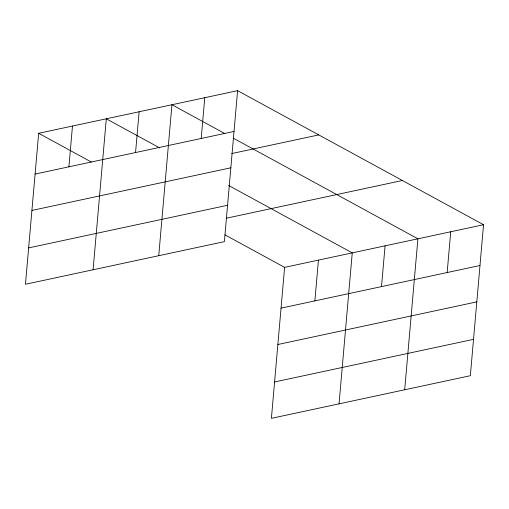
<?xml version="1.0" encoding="UTF-8"?>
<svg xmlns="http://www.w3.org/2000/svg" width="509" height="509" viewBox="0 0 509 509"><rect width="100%" height="100%" fill="white"/><g stroke="black" fill="none" stroke-linecap="round" stroke-linejoin="round"><path stroke-width="0.76" d="M38.659 133.294L25.45 284.264L224.386 241.635L237.595 90.666L38.659 133.294L91.378 162.034M68.912 166.818L72.475 126.047M93.09 269.77L106.298 118.801L159.711 147.922M135.553 152.541L139.122 111.77M158.738 255.703L171.947 104.733L224.666 133.473M201.201 138.473L204.771 97.703M224.953 234.846L284.614 267.365L271.405 418.334L470.341 375.706L483.55 224.736L237.595 90.666M314.867 300.895L318.437 260.118M339.045 403.841L352.253 252.871L228.579 185.454M381.508 286.612L385.078 245.841M404.693 389.773L417.902 238.804L233.688 138.391M447.156 272.544L450.726 231.773M35.089 174.065L234.025 131.443M231.735 153.559L318.761 134.91M31.908 210.433L230.844 167.805M28.631 247.896L227.568 205.273M226.505 218.183L402.384 180.498M284.614 267.365L483.55 224.736M281.051 308.136L479.981 265.513M277.869 344.504L476.799 301.875M274.586 381.966L473.523 339.344"/></g></svg>
